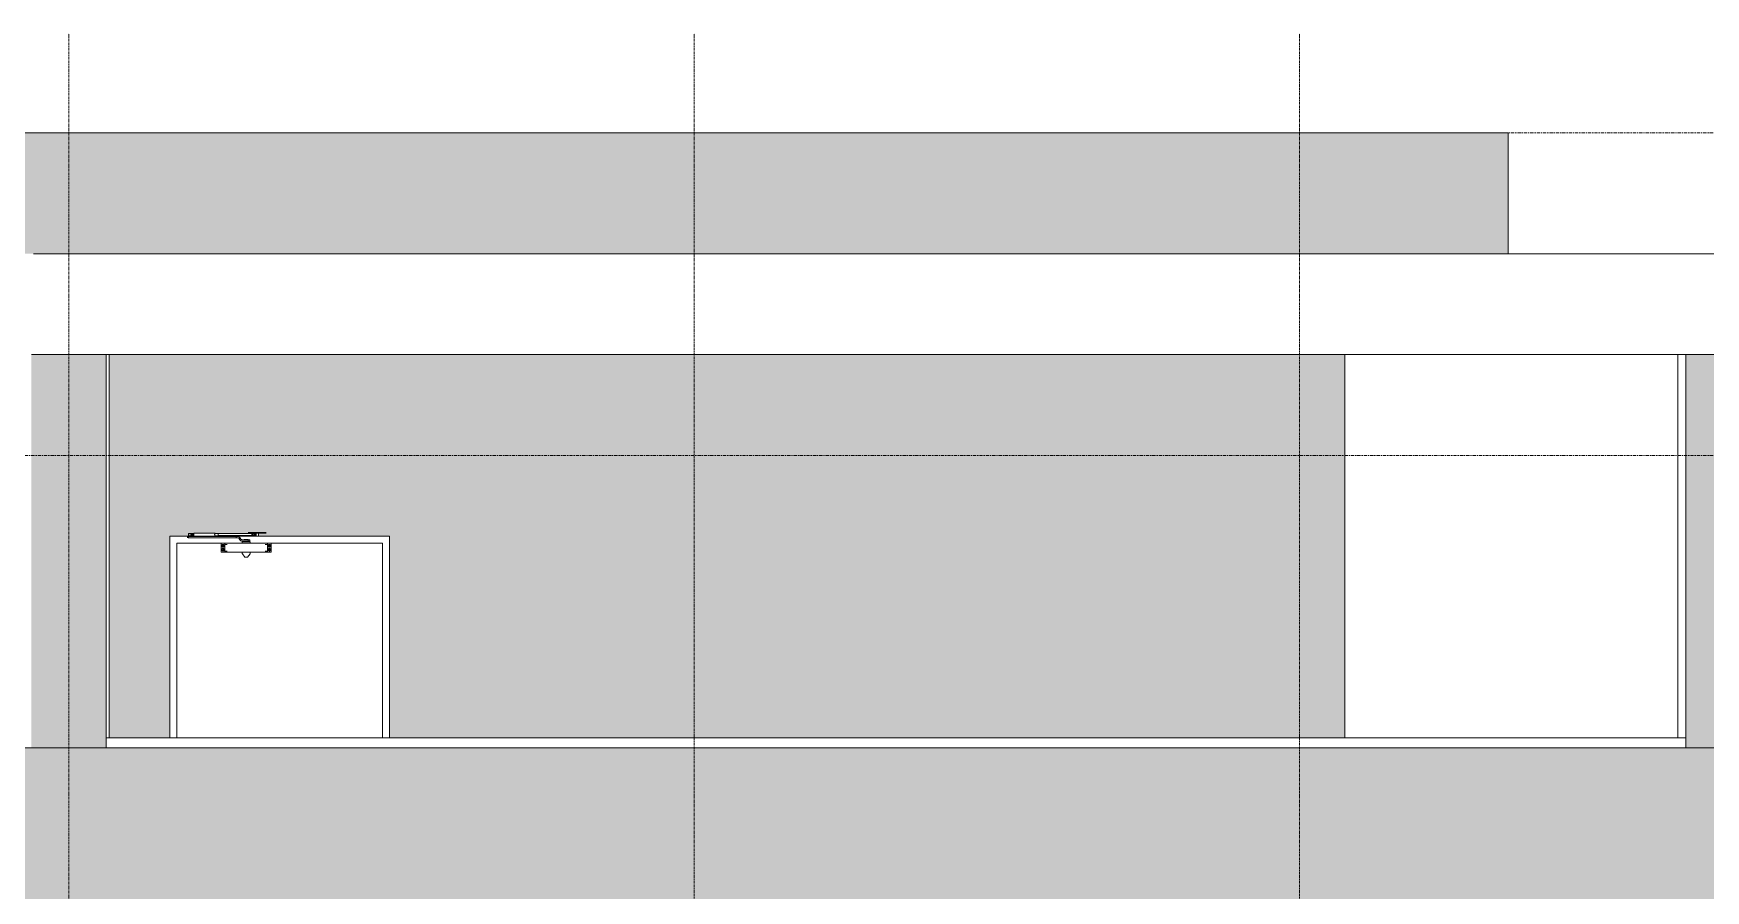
# Model space of a CAD drawing. Header units: millimetres. Extents: x 9199 to 175431, y -4466 to 35300.
# Drawn here: x 45162 to 53449, y 30043 to 34292 of the extents above; entities that cross this region are included whole.
import ezdxf

# ---------------------------------------------------------------- set-up
doc = ezdxf.new("R2010")
doc.units = ezdxf.units.MM
doc.linetypes.add('Centre', pattern=[31.75, 6.35, -4.7625, 15.875, -4.7625])
doc.linetypes.add('Grid Line', pattern=[22.225, 12.7, -3.175, 3.175, -3.175])
for name, color, linetype, lineweight in [('0-1', 7, 'Continuous', 5), ('A-DOOR', 31, 'Continuous', 9), ('A-DOOR-FRAM', 31, 'Continuous', 9), ('A-FLOR-LEVL-2', 51, 'Centre', 9), ('A-WALL', 113, 'Continuous', 9), ('A-WALL-PATT', 111, 'Continuous', 9), ('A-WALL-PATT-2', 111, 'Continuous', 5), ('I-WALL', 2, 'Continuous', 9), ('S-BEAM-1', 7, 'Continuous', 9), ('S-COLS-1', 7, 'Continuous', 9), ('S-GRID-1', 1, 'Grid Line', 9)]:
    doc.layers.add(name, color=color, linetype=linetype, lineweight=lineweight)

# ---------------------------------------------------------------- blocks, each defined once
blk = doc.blocks.new('NCV_TKTC_KET CAU_rvt-1-TKCS_MẶT ĐỨNG HƯỚNG ĐÔNG')
at = {"layer": 'S-BEAM-1'}
for p, q in [((45511.9, 33200), (53361.9, 33200)), ((45521.9, 32700), (53351.9, 32700))]:
    blk.add_line(p, q, dxfattribs=at)
at = {"layer": 'S-COLS-1'}
for p, q in [((45511.9, 33200), (45161.9, 33200)), ((53711.9, 33200), (53361.9, 33200)), ((53311.9, 30800), (53311.9, 32700))]:
    blk.add_line(p, q, dxfattribs=at)
blk = doc.blocks.new('FD_02 - FD_03 - FD_02-KY THUAT-1000x2200mm-2150404-TKCS_MẶT ĐỨNG HƯỚNG ĐÔNG')
at = {"layer": 'A-DOOR'}
for p, q in [((46095.6, 31765), (45872.4, 31765)), ((45872.4, 30800), (45872.4, 31765)), ((45926.2, 31798), (45926.2, 31792)), ((45928.6, 31798), (45930.8, 31798)), ((45930.8, 31792), (45928.6, 31792)), ((45930.2, 31814), (45930.2, 31801)), ((45930.8, 31814), (45942.4, 31814)), ((45942.4, 31801), (45930.8, 31801)), ((45930.8, 31798), (46166.2, 31798)), ((45930.8, 31792), (45930.8, 31798)), ((46166.2, 31792), (45930.8, 31792)), ((45932.7, 31814), (45932.7, 31798)), ((45933.9, 31801), (45933.9, 31798)), ((45942.4, 31814), (45949.5, 31814)), ((45942.4, 31801), (45942.4, 31814)), ((45949.5, 31801), (45942.4, 31801)), ((45942.5, 31798), (45942.5, 31801.2)), ((45943.7, 31798), (45943.7, 31801)), ((45949.5, 31814), (45950, 31814)), ((45949.5, 31814), (45956.3, 31814)), ((45950, 31801), (45949.5, 31801)), ((45956.3, 31801), (45949.5, 31801)), ((45956.3, 31801), (45956.3, 31814)), ((45956.3, 31813.6), (45956.3, 31801.4)), ((45956.3, 31801.4), (45956.3, 31813.6)), ((46061.8, 31814.5), (45957.2, 31814.5)), ((45957.2, 31800.5), (46061.8, 31800.5)), ((46079.2, 31813.5), (46061.8, 31813.5)), ((46061.8, 31801.5), (46079.2, 31801.5)), ((46265.6, 31812.5), (46079.2, 31812.5)), ((46079.2, 31802.5), (46265.6, 31802.5)), ((46092.6, 31723), (46092.6, 31762)), ((46095.6, 31765), (46107.8, 31765)), ((46110.6, 31765), (46107.8, 31765)), ((46107.8, 31765), (46109.8, 31765)), ((46110.2, 31765), (46110.5, 31765)), ((46322.6, 31765), (46110.6, 31765)), ((46110.6, 31765), (46110.6, 31764.7)), ((46110.6, 31764.7), (46110.6, 31756.1)), ((46122.6, 31759), (46110.6, 31759)), ((46110.6, 31756.1), (46110.6, 31754.3)), ((46110.6, 31754.3), (46110.6, 31730.7)), ((46174.6, 31798), (46166.2, 31798)), ((46166.2, 31798), (46166.2, 31792)), ((46166.2, 31792), (46174.6, 31792)), ((46174.6, 31798), (46174.6, 31798)), ((46179.5, 31789.4), (46185.3, 31781.1)), ((46190.2, 31784.6), (46184.4, 31792.9)), ((46225.6, 31782), (46195.2, 31782)), ((46195.2, 31776), (46225.6, 31776)), ((46197, 31772), (46197, 31765)), ((46197.7, 31772), (46197, 31772)), ((46197, 31772), (46235.4, 31772)), ((46206.5, 31784), (46209.2, 31784)), ((46206.5, 31784), (46206.5, 31782)), ((46206.5, 31776), (46206.5, 31774)), ((46207.9, 31774), (46206.5, 31774)), ((46207.6, 31774), (46207.6, 31772)), ((46207.9, 31774), (46207.6, 31774)), ((46207.6, 31774), (46207.9, 31774)), ((46214.2, 31774), (46207.9, 31774)), ((46207.9, 31774), (46210.2, 31774)), ((46209.2, 31774), (46207.9, 31774)), ((46209.2, 31784), (46219.2, 31784)), ((46209.2, 31782), (46209.2, 31784)), ((46209.2, 31774), (46209.2, 31776)), ((46214.2, 31774), (46209.2, 31774)), ((46210.2, 31774), (46218.9, 31774)), ((46222.9, 31774), (46214.2, 31774)), ((46219.2, 31774), (46214.2, 31774)), ((46218.9, 31774), (46222.9, 31774)), ((46219.2, 31784), (46226.6, 31784)), ((46219.2, 31782), (46219.2, 31784)), ((46219.2, 31774), (46219.2, 31776)), ((46222.9, 31774), (46219.2, 31774)), ((46226.6, 31774), (46222.9, 31774)), ((46225.2, 31774), (46224.3, 31774)), ((46224.3, 31774), (46225.2, 31774)), ((46225.2, 31774), (46225.6, 31774)), ((46225.6, 31774), (46225.2, 31774)), ((46225.6, 31776), (46225.6, 31782)), ((46225.6, 31782), (46234, 31782)), ((46234, 31776), (46225.6, 31776)), ((46225.6, 31772), (46225.6, 31774)), ((46226.2, 31818.5), (46226.6, 31818.5)), ((46226.2, 31815.5), (46226.6, 31815.5)), ((46226.6, 31818.5), (46245.8, 31818.5)), ((46226.6, 31815.5), (46245.8, 31815.5)), ((46226.6, 31782), (46226.6, 31784)), ((46226.6, 31774), (46226.6, 31776)), ((46234, 31782), (46231.8, 31782)), ((46231.8, 31776), (46234, 31776)), ((46234, 31776), (46234, 31782)), ((46235.4, 31772), (46236.1, 31772)), ((46236.1, 31772), (46235.4, 31772)), ((46236.1, 31765), (46236.1, 31772)), ((46245.8, 31818.5), (46246.2, 31818.5)), ((46245.8, 31815.5), (46246.2, 31815.5)), ((46246.2, 31818.5), (46251.4, 31818.5)), ((46246.2, 31815.5), (46251.4, 31815.5)), ((46247.1, 31811.5), (46254, 31811.5)), ((46247.1, 31811.5), (46247.1, 31803.5)), ((46254, 31803.5), (46247.1, 31803.5)), ((46251.4, 31818.5), (46252.6, 31818.5)), ((46251.4, 31815.5), (46252.6, 31815.5)), ((46252.6, 31818.5), (46269.1, 31818.5)), ((46252.6, 31815.5), (46269.1, 31815.5)), ((46254, 31811.5), (46255.2, 31811.5)), ((46255.2, 31803.5), (46254, 31803.5)), ((46255.2, 31811.5), (46260, 31811.5)), ((46260, 31803.5), (46255.2, 31803.5)), ((46256.8, 31811.5), (46255.6, 31811.5)), ((46255.6, 31803.5), (46256.8, 31803.5)), ((46256.2, 31814.5), (46258.2, 31814.5)), ((46258.2, 31814.5), (46256.2, 31814.5)), ((46260, 31811.5), (46256.8, 31811.5)), ((46256.8, 31803.5), (46260, 31803.5)), ((46260.3, 31814.5), (46258.2, 31814.5)), ((46260.3, 31814.5), (46265.9, 31814.5)), ((46265.9, 31800.5), (46260.3, 31800.5)), ((46261.6, 31808.9), (46261.6, 31810.8)), ((46261.6, 31804.2), (46261.6, 31806)), ((46264.7, 31814.5), (46264.7, 31800.5)), ((46265.2, 31820.3), (46265.2, 31818.5)), ((46265.9, 31814.5), (46277.5, 31814.5)), ((46265.9, 31800.5), (46265.9, 31814.5)), ((46277.5, 31800.5), (46265.9, 31800.5)), ((46266.2, 31815.5), (46266.2, 31814.5)), ((46271.2, 31818.5), (46268.7, 31818.5)), ((46268.7, 31818.5), (46271.2, 31818.5)), ((46271.2, 31815.5), (46268.7, 31815.5)), ((46268.7, 31815.5), (46271.2, 31815.5)), ((46271.2, 31815.5), (46268.7, 31815.5)), ((46268.7, 31815.5), (46271.2, 31815.5)), ((46269.1, 31818.5), (46273.3, 31818.5)), ((46269.1, 31818.5), (46273.3, 31818.5)), ((46273.3, 31817.5), (46269.1, 31817.5)), ((46269.1, 31815.5), (46273.3, 31815.5)), ((46269.1, 31815.5), (46273.3, 31815.5)), ((46271.2, 31818.5), (46269.6, 31818.5)), ((46269.6, 31818.5), (46271.2, 31818.5)), ((46271.2, 31820.3), (46271.2, 31820.3)), ((46271.2, 31820.3), (46271.2, 31820.3)), ((46271.2, 31818.5), (46273.7, 31818.5)), ((46273.7, 31818.5), (46271.2, 31818.5)), ((46271.2, 31818.5), (46272.7, 31818.5)), ((46272.7, 31818.5), (46271.2, 31818.5)), ((46271.2, 31815.5), (46273.7, 31815.5)), ((46273.7, 31815.5), (46271.2, 31815.5)), ((46271.2, 31815.5), (46273.7, 31815.5)), ((46273.7, 31815.5), (46271.2, 31815.5)), ((46273.3, 31818.5), (46289.8, 31818.5)), ((46273.3, 31815.5), (46289.8, 31815.5)), ((46276, 31800.5), (46277.7, 31800.5)), ((46276.2, 31814.5), (46276.2, 31815.5)), ((46284.2, 31814.5), (46276.8, 31814.5)), ((46277.5, 31814.5), (46277.1, 31814.5)), ((46277.2, 31818.5), (46277.2, 31820.3)), ((46277.7, 31800.5), (46277.5, 31800.5)), ((46277.7, 31800.5), (46277.7, 31814.5)), ((46284.2, 31814.5), (46286.2, 31814.5)), ((46286.2, 31814.5), (46284.2, 31814.5)), ((46289.8, 31818.5), (46290.9, 31818.5)), ((46289.8, 31815.5), (46290.9, 31815.5)), ((46290.9, 31818.5), (46296.1, 31818.5)), ((46290.9, 31815.5), (46296.1, 31815.5)), ((46296.2, 31818.5), (46296.5, 31818.5)), ((46296.2, 31815.5), (46296.5, 31815.5)), ((46296.5, 31818.5), (46315.8, 31818.5)), ((46296.5, 31815.5), (46315.8, 31815.5)), ((46322.6, 31759), (46310.6, 31759)), ((46315.8, 31818.5), (46316.2, 31818.5)), ((46315.8, 31815.5), (46316.2, 31815.5)), ((46325.3, 31765), (46322.6, 31765)), ((46322.6, 31765), (46322.9, 31765)), ((46322.6, 31764.7), (46322.6, 31765)), ((46322.6, 31756.1), (46322.6, 31764.7)), ((46322.6, 31754.3), (46322.6, 31756.1)), ((46322.6, 31730.7), (46322.6, 31754.3)), ((46323.3, 31765), (46325.3, 31765)), ((46325.3, 31765), (46337.6, 31765)), ((46892.4, 31765), (46337.6, 31765)), ((46340.6, 31762), (46340.6, 31723)), ((46892.4, 31765), (46892.4, 30800)), ((46107.8, 31720), (46095.6, 31720)), ((46109.8, 31720), (46107.8, 31720)), ((46110.5, 31720), (46110.2, 31720)), ((46110.6, 31730.7), (46110.6, 31728.9)), ((46110.6, 31728.9), (46110.6, 31720.3)), ((46110.6, 31726), (46122.6, 31726)), ((46110.6, 31720.3), (46110.6, 31720)), ((46110.6, 31720), (46322.6, 31720)), ((46197.1, 31720), (46197.1, 31712.4)), ((46197.3, 31711.7), (46210.3, 31696.3)), ((46216.6, 31696), (46216.6, 31696)), ((46216.6, 31696), (46216.6, 31696)), ((46222.8, 31696.3), (46235.8, 31711.7)), ((46236.1, 31712.4), (46236.1, 31720)), ((46310.6, 31726), (46322.6, 31726)), ((46322.6, 31728.9), (46322.6, 31730.7)), ((46322.6, 31720.3), (46322.6, 31728.9)), ((46322.6, 31720), (46322.6, 31720.3)), ((46322.9, 31720), (46322.6, 31720)), ((46325.3, 31720), (46323.3, 31720)), ((46337.6, 31720), (46325.3, 31720))]:
    blk.add_line(p, q, dxfattribs=at)
at = {"layer": 'A-DOOR', "flags": 128}
for points in [[(46095.6, 31765), (46094.9, 31764.9), (46094.3, 31764.7), (46093.7, 31764.3), (46093.2, 31763.9), (46092.9, 31763.3), (46092.6, 31762.7), (46092.6, 31762)], [(46243.9, 31807.5), (46244, 31808.3), (46244.3, 31809), (46244.7, 31809.7), (46245.4, 31810.4), (46246.2, 31811), (46247.1, 31811.5)], [(46247.1, 31803.5), (46246.2, 31804), (46245.4, 31804.6), (46244.7, 31805.3), (46244.3, 31806), (46244, 31806.7), (46243.9, 31807.5)], [(46247, 31809.7), (46246.7, 31809), (46246.5, 31808.3), (46246.5, 31807.5)], [(46246.5, 31807.5), (46246.5, 31806.7), (46246.7, 31806), (46247, 31805.3)], [(46340.6, 31762), (46340.5, 31762.7), (46340.3, 31763.3), (46339.9, 31763.9), (46339.4, 31764.3), (46338.9, 31764.7), (46338.2, 31764.9), (46337.6, 31765)], [(46092.6, 31723), (46092.6, 31722.3), (46092.9, 31721.7), (46093.2, 31721.1), (46093.7, 31720.7), (46094.3, 31720.3), (46094.9, 31720.1), (46095.6, 31720)], [(46197.3, 31711.7), (46197.3, 31711.7), (46197.3, 31711.8), (46197.2, 31711.8), (46197.2, 31711.8), (46197.2, 31711.9), (46197.2, 31711.9), (46197.2, 31712), (46197.1, 31712), (46197.1, 31712), (46197.1, 31712.1), (46197.1, 31712.1), (46197.1, 31712.2), (46197.1, 31712.2), (46197.1, 31712.3), (46197.1, 31712.3), (46197.1, 31712.3), (46197.1, 31712.4), (46197.1, 31712.4)], [(46211, 31696), (46210.9, 31696), (46210.9, 31696), (46210.9, 31696), (46210.8, 31696), (46210.8, 31696), (46210.8, 31696), (46210.7, 31696), (46210.7, 31696), (46210.7, 31696.1), (46210.6, 31696.1), (46210.6, 31696.1), (46210.6, 31696.1), (46210.5, 31696.1), (46210.5, 31696.1), (46210.5, 31696.2), (46210.4, 31696.2), (46210.4, 31696.2), (46210.4, 31696.2), (46210.3, 31696.3), (46210.3, 31696.3), (46210.3, 31696.3), (46210.3, 31696.3)], [(46216.6, 31696), (46216.3, 31696), (46216.1, 31696), (46215.9, 31696), (46215.7, 31696), (46215.4, 31696), (46215.2, 31696), (46215, 31696), (46214.8, 31696), (46214.6, 31696), (46214.4, 31696), (46214.2, 31696), (46214, 31696), (46213.8, 31696), (46213.6, 31696), (46213.4, 31696), (46213.2, 31696), (46213, 31696), (46212.9, 31696), (46212.7, 31696), (46212.6, 31696), (46212.4, 31696), (46212.3, 31696), (46212.1, 31696), (46212, 31696), (46211.9, 31696), (46211.7, 31696), (46211.6, 31696), (46211.5, 31696), (46211.4, 31696), (46211.4, 31696), (46211.3, 31696), (46211.2, 31696), (46211.2, 31696), (46211.1, 31696), (46211.1, 31696), (46211, 31696), (46211, 31696), (46211, 31696), (46211, 31696)], [(46211, 31696), (46211, 31696), (46211, 31696), (46211, 31696), (46211, 31696), (46211.1, 31696), (46211.1, 31696), (46211.2, 31696), (46211.3, 31696), (46211.3, 31696), (46211.4, 31696), (46211.5, 31696), (46211.6, 31696), (46211.7, 31696), (46211.8, 31696), (46212, 31696), (46212.1, 31696), (46212.2, 31696), (46212.4, 31696), (46212.5, 31696), (46212.7, 31696), (46212.8, 31696), (46213, 31696), (46213.2, 31696), (46213.4, 31696), (46213.5, 31696), (46213.7, 31696), (46213.9, 31696), (46214.1, 31696), (46214.3, 31696), (46214.5, 31696), (46214.7, 31696), (46215, 31696), (46215.2, 31696), (46215.4, 31696), (46215.6, 31696), (46215.8, 31696), (46216, 31696), (46216.3, 31696), (46216.5, 31696), (46216.6, 31696)], [(46216.6, 31696), (46216.8, 31696), (46217, 31696), (46217.2, 31696), (46217.4, 31696), (46217.7, 31696), (46217.9, 31696), (46218.1, 31696), (46218.3, 31696), (46218.5, 31696), (46218.7, 31696), (46218.9, 31696), (46219.1, 31696), (46219.3, 31696), (46219.5, 31696), (46219.7, 31696), (46219.9, 31696), (46220.1, 31696), (46220.2, 31696), (46220.4, 31696), (46220.6, 31696), (46220.7, 31696), (46220.9, 31696), (46221, 31696), (46221.1, 31696), (46221.2, 31696), (46221.4, 31696), (46221.5, 31696), (46221.6, 31696), (46221.7, 31696), (46221.7, 31696), (46221.8, 31696), (46221.9, 31696), (46222, 31696), (46222, 31696), (46222, 31696), (46222.1, 31696), (46222.1, 31696), (46222.1, 31696), (46222.1, 31696)], [(46222.1, 31696), (46222.1, 31696), (46222.1, 31696), (46222.1, 31696), (46222.1, 31696), (46222, 31696), (46222, 31696), (46221.9, 31696), (46221.8, 31696), (46221.8, 31696), (46221.7, 31696), (46221.6, 31696), (46221.5, 31696), (46221.4, 31696), (46221.3, 31696), (46221.2, 31696), (46221, 31696), (46220.9, 31696), (46220.7, 31696), (46220.6, 31696), (46220.4, 31696), (46220.3, 31696), (46220.1, 31696), (46219.9, 31696), (46219.8, 31696), (46219.6, 31696), (46219.4, 31696), (46219.2, 31696), (46219, 31696), (46218.8, 31696), (46218.6, 31696), (46218.4, 31696), (46218.2, 31696), (46217.9, 31696), (46217.7, 31696), (46217.5, 31696), (46217.3, 31696), (46217.1, 31696), (46216.8, 31696), (46216.6, 31696), (46216.6, 31696)], [(46222.8, 31696.3), (46222.8, 31696.3), (46222.8, 31696.3), (46222.8, 31696.2), (46222.7, 31696.2), (46222.7, 31696.2), (46222.7, 31696.2), (46222.6, 31696.2), (46222.6, 31696.1), (46222.6, 31696.1), (46222.5, 31696.1), (46222.5, 31696.1), (46222.5, 31696.1), (46222.4, 31696.1), (46222.4, 31696), (46222.4, 31696), (46222.3, 31696), (46222.3, 31696), (46222.3, 31696), (46222.2, 31696), (46222.2, 31696), (46222.2, 31696), (46222.1, 31696)], [(46236.1, 31712.4), (46236.1, 31712.4), (46236, 31712.3), (46236, 31712.3), (46236, 31712.2), (46236, 31712.2), (46236, 31712.1), (46236, 31712.1), (46236, 31712.1), (46236, 31712), (46236, 31712), (46235.9, 31711.9), (46235.9, 31711.9), (46235.9, 31711.9), (46235.9, 31711.8), (46235.9, 31711.8), (46235.8, 31711.7), (46235.8, 31711.7), (46235.8, 31711.7)], [(46337.6, 31720), (46338.2, 31720.1), (46338.9, 31720.3), (46339.4, 31720.7), (46339.9, 31721.1), (46340.3, 31721.7), (46340.5, 31722.3), (46340.6, 31723)]]:
    blk.add_lwpolyline(points, dxfattribs=at)
at = {"layer": 'A-DOOR'}
for centre, start, end in [((46101.6, 31752), 0, 180), ((46101.6, 31752), 180, 0), ((46331.6, 31752), 0, 180), ((46331.6, 31752), 180, 0), ((46101.6, 31733), 0, 180), ((46101.6, 31733), 180, 0), ((46331.6, 31733), 0, 180), ((46331.6, 31733), 180, 0)]:
    blk.add_arc(centre, 3.5, start, end, dxfattribs=at)
for centre, major_axis, ratio, start_param, end_param in [((45948.2, 31807.5), (0, 2.5), 0.965835, 4.712389, 7.853982), ((45948.2, 31807.5), (0, 2.5), 0.965835, 1.570796, 4.712389), ((45948.8, 31807.5), (0, 2.5), 0.965835, 4.712389, 7.853982), ((45948.8, 31807.5), (0, 2.5), 0.965835, 4.712389, 7.853982), ((45948.8, 31807.5), (0, 2.5), 0.965835, 1.570796, 4.712389), ((45948.8, 31807.5), (0, 2.5), 0.965835, 1.570796, 4.712389), ((45950.6, 31807.5), (0, 2.5), 0.965835, 5.497787, 7.853982), ((45950.6, 31807.5), (0, 2.5), 0.965835, 1.570796, 3.926991), ((45950.6, 31807.5), (0, 2.5), 0.965835, 5.497787, 7.853982), ((45950.6, 31807.5), (0, 2.5), 0.965835, 1.570796, 3.926991), ((45951.1, 31807.5), (0, 2.5), 0.965835, 5.759587, 7.853982), ((45951.1, 31807.5), (0, 2.5), 0.965835, 1.570796, 3.665191), ((45947.6, 31807.5), (0, 6.79), 0.965835, 4.712389, 5.992125), ((45947.6, 31807.5), (0, 6.79), 0.965835, 3.432653, 4.712389), ((45948.1, 31807.5), (0, 6.79), 0.965835, 4.712389, 5.992125), ((45948.1, 31807.5), (0, 6.79), 0.965835, 3.432653, 4.712389), ((45957.2, 31807.5), (0, 7), 0.259156, 0, 0.50718), ((45957.2, 31807.5), (0, 7), 0.259156, 2.634413, 3.141593), ((46061.8, 31807.5), (0, 7), 0.259156, 5.497787, 7.853982), ((46061.8, 31807.5), (0, 7), 0.259156, 1.570796, 3.926991), ((46061.8, 31807.5), (0, 6), 0.259156, 5.759587, 7.853982), ((46061.8, 31807.5), (0, 6), 0.259156, 1.570796, 3.665191), ((46079.2, 31807.5), (0, 6), 0.259156, 5.759587, 7.853982), ((46079.2, 31807.5), (0, 6), 0.259156, 1.570796, 3.665191), ((46079.2, 31807.5), (0, 5), 0.259156, 0, 1.570796), ((46079.2, 31807.5), (0, 5), 0.259156, 1.570796, 3.141593), ((46174.6, 31786), (0, 12), 1, 5.323254, 6.283185), ((46174.6, 31786), (0, 6), 1, 5.323254, 6.283185), ((46195.2, 31788), (0, 12), 1, 2.181662, 3.141593), ((46195.2, 31788), (0, 6), 1, 2.181662, 3.141593), ((46260.3, 31807.5), (0, 7), 0.965835, 0, 1.570796), ((46260.3, 31807.5), (0, 7), 0.965835, 1.570796, 3.141593), ((46260.8, 31807.5), (0, 7), 0.965835, 0.261799, 1.570796), ((46260.8, 31807.5), (0, 7), 0.965835, 1.570796, 2.879793), ((46258.1, 31807.5), (0, 2.5), 0.965835, 4.712389, 7.853982), ((46258.1, 31807.5), (0, 2.5), 0.965835, 1.570796, 4.712389), ((46262.4, 31807.5), (0, 7), 0.965835, 0.523599, 1.308997), ((46262.4, 31807.5), (0, 7), 0.965835, 1.832596, 2.617994), ((46262.9, 31807.5), (0, 7), 0.965835, 0.523599, 1.570796), ((46262.9, 31807.5), (0, 7), 0.965835, 1.570796, 2.617994), ((46258.6, 31807.5), (0, 2.5), 0.965835, 5.759587, 7.853982), ((46258.6, 31807.5), (0, 2.5), 0.965835, 5.759587, 7.853982), ((46258.6, 31807.5), (0, 2.5), 0.965835, 1.570796, 3.665191), ((46258.6, 31807.5), (0, 2.5), 0.965835, 1.570796, 3.665191), ((46260.1, 31807.5), (0, 2.5), 0.965835, 0.261799, 1.570796), ((46260.1, 31807.5), (0, 2.5), 0.965835, 0.261799, 1.570796), ((46260.1, 31807.5), (0, 2.5), 0.965835, 1.570796, 2.879793), ((46260.1, 31807.5), (0, 2.5), 0.965835, 1.570796, 2.879793), ((46260.7, 31807.5), (0, 2.5), 0.965835, 0.523599, 1.570796), ((46260.7, 31807.5), (0, 2.5), 0.965835, 1.570796, 2.617994), ((46258.6, 31807.5), (0, 2.5), 0.965835, 5.235988, 5.497787), ((46258.6, 31807.5), (0, 2.5), 0.965835, 5.235988, 5.497787), ((46258.6, 31807.5), (0, 2.5), 0.965835, 3.926991, 4.18879), ((46258.6, 31807.5), (0, 2.5), 0.965835, 3.926991, 4.18879), ((46260.1, 31807.5), (0, 2.5), 0.965835, 5.759587, 6.021386), ((46260.1, 31807.5), (0, 2.5), 0.965835, 5.759587, 6.021386), ((46260.1, 31807.5), (0, 2.5), 0.965835, 3.403392, 3.665191), ((46260.1, 31807.5), (0, 2.5), 0.965835, 3.403392, 3.665191), ((46262.4, 31807.5), (0, 5), 0.259156, 1.110588, 1.340692), ((46262.4, 31807.5), (0, 5), 0.259156, 1.8009, 2.031004), ((46260.7, 31807.5), (0, 2.5), 0.965835, 5.759587, 6.021386), ((46260.7, 31807.5), (0, 2.5), 0.965835, 3.403392, 3.665191)]:
    blk.add_ellipse(centre, major_axis=major_axis, ratio=ratio, start_param=start_param, end_param=end_param, dxfattribs=at)
for points, knots in [([(45956.3, 31813.6), (45956.3, 31813.5), (45956.3, 31813.2), (45956.4, 31812.8), (45956.4, 31812.5), (45956.5, 31812.3), (45956.6, 31812), (45956.6, 31811.8), (45956.7, 31811.7), (45956.7, 31811.5), (45956.7, 31811.3), (45956.8, 31811.1), (45956.9, 31810.8), (45956.9, 31810.6), (45957, 31810.4), (45957, 31810.3), (45957.1, 31810), (45957.1, 31809.8), (45957.2, 31809.4), (45957.3, 31809), (45957.3, 31808.7), (45957.4, 31808.2), (45957.4, 31807.8), (45957.4, 31807.5)], [0, 0, 0, 0, 0.1, 0.2, 0.25, 0.3, 0.35, 0.375, 0.4, 0.425, 0.45, 0.5, 0.55, 0.575, 0.6, 0.625, 0.65, 0.7, 0.75, 0.8, 0.85, 0.9, 1, 1, 1, 1]), ([(45957.4, 31807.5), (45957.4, 31807.2), (45957.4, 31806.8), (45957.3, 31806.3), (45957.3, 31806), (45957.2, 31805.6), (45957.1, 31805.2), (45957.1, 31805), (45957, 31804.7), (45957, 31804.6), (45956.9, 31804.4), (45956.9, 31804.2), (45956.8, 31803.9), (45956.7, 31803.7), (45956.7, 31803.5), (45956.7, 31803.3), (45956.6, 31803.2), (45956.6, 31803), (45956.5, 31802.7), (45956.4, 31802.5), (45956.4, 31802.2), (45956.3, 31801.8), (45956.3, 31801.5), (45956.3, 31801.4)], [0, 0, 0, 0, 0.1, 0.15, 0.2, 0.25, 0.3, 0.35, 0.375, 0.4, 0.425, 0.45, 0.5, 0.55, 0.575, 0.6, 0.625, 0.65, 0.7, 0.75, 0.8, 0.9, 1, 1, 1, 1]), ([(46095.2, 31752), (46095.2, 31753.2), (46095.7, 31755), (46097.2, 31756.9), (46098.6, 31757.9), (46100.3, 31758.5), (46102.1, 31758.7), (46103.9, 31758.4), (46105.5, 31757.6), (46106.9, 31756.4), (46107.5, 31755.4), (46107.8, 31754.9)], [0, 0, 0, 0, 0.2, 0.3, 0.4, 0.5, 0.6, 0.7, 0.8, 0.9, 1, 1, 1, 1]), ([(46107.8, 31749.1), (46107.3, 31748), (46106.1, 31746.7), (46103.9, 31745.6), (46102.1, 31745.3), (46100.3, 31745.5), (46098.6, 31746.1), (46097.2, 31747.1), (46096.1, 31748.5), (46095.3, 31750.2), (46095.2, 31751.4), (46095.2, 31752)], [0, 0, 0, 0, 0.2, 0.3, 0.4, 0.5, 0.6, 0.7, 0.8, 0.9, 1, 1, 1, 1]), ([(46325.3, 31754.9), (46325.8, 31756), (46327, 31757.3), (46329.2, 31758.4), (46331, 31758.7), (46332.8, 31758.5), (46334.5, 31757.9), (46335.9, 31756.9), (46337, 31755.5), (46337.8, 31753.8), (46337.9, 31752.6), (46337.9, 31752)], [0, 0, 0, 0, 0.2, 0.3, 0.4, 0.5, 0.6, 0.7, 0.8, 0.9, 1, 1, 1, 1]), ([(46337.9, 31752), (46337.9, 31750.8), (46337.4, 31749), (46335.9, 31747.1), (46334.5, 31746.1), (46332.8, 31745.5), (46331, 31745.3), (46329.2, 31745.6), (46327.6, 31746.4), (46326.2, 31747.6), (46325.6, 31748.6), (46325.3, 31749.1)], [0, 0, 0, 0, 0.2, 0.3, 0.4, 0.5, 0.6, 0.7, 0.8, 0.9, 1, 1, 1, 1]), ([(46095.2, 31733), (46095.2, 31734.2), (46095.7, 31736), (46097.2, 31737.9), (46098.6, 31738.9), (46100.3, 31739.5), (46102.1, 31739.7), (46103.9, 31739.4), (46105.5, 31738.6), (46106.9, 31737.4), (46107.5, 31736.4), (46107.8, 31735.9)], [0, 0, 0, 0, 0.2, 0.3, 0.4, 0.5, 0.6, 0.7, 0.8, 0.9, 1, 1, 1, 1]), ([(46107.8, 31730.1), (46107.3, 31729), (46106.1, 31727.7), (46103.9, 31726.6), (46102.1, 31726.3), (46100.3, 31726.5), (46098.6, 31727.1), (46097.2, 31728.1), (46096.1, 31729.5), (46095.3, 31731.2), (46095.2, 31732.4), (46095.2, 31733)], [0, 0, 0, 0, 0.2, 0.3, 0.4, 0.5, 0.6, 0.7, 0.8, 0.9, 1, 1, 1, 1]), ([(46325.3, 31735.9), (46325.8, 31737), (46327, 31738.3), (46329.2, 31739.4), (46331, 31739.7), (46332.8, 31739.5), (46334.5, 31738.9), (46335.9, 31737.9), (46337, 31736.5), (46337.8, 31734.8), (46337.9, 31733.6), (46337.9, 31733)], [0, 0, 0, 0, 0.2, 0.3, 0.4, 0.5, 0.6, 0.7, 0.8, 0.9, 1, 1, 1, 1]), ([(46337.9, 31733), (46337.9, 31731.8), (46337.4, 31730), (46335.9, 31728.1), (46334.5, 31727.1), (46332.8, 31726.5), (46331, 31726.3), (46329.2, 31726.6), (46327.6, 31727.4), (46326.2, 31728.6), (46325.6, 31729.6), (46325.3, 31730.1)], [0, 0, 0, 0, 0.2, 0.3, 0.4, 0.5, 0.6, 0.7, 0.8, 0.9, 1, 1, 1, 1])]:
    blk.add_open_spline(points, degree=3, knots=knots, dxfattribs=at)
for points in [[(46107.8, 31754.9), (46108, 31754.4), (46108.4, 31753.5), (46108.5, 31752.5), (46108.5, 31752)], [(46108.5, 31752), (46108.5, 31751.5), (46108.4, 31750.5), (46108, 31749.6), (46107.8, 31749.1)], [(46324.6, 31752), (46324.6, 31752.5), (46324.7, 31753.5), (46325.1, 31754.4), (46325.3, 31754.9)], [(46325.3, 31749.1), (46325.1, 31749.6), (46324.7, 31750.5), (46324.6, 31751.5), (46324.6, 31752)], [(46107.8, 31735.9), (46108, 31735.4), (46108.4, 31734.5), (46108.5, 31733.5), (46108.5, 31733)], [(46108.5, 31733), (46108.5, 31732.5), (46108.4, 31731.5), (46108, 31730.6), (46107.8, 31730.1)], [(46324.6, 31733), (46324.6, 31733.5), (46324.7, 31734.5), (46325.1, 31735.4), (46325.3, 31735.9)], [(46325.3, 31730.1), (46325.1, 31730.6), (46324.7, 31731.5), (46324.6, 31732.5), (46324.6, 31733)]]:
    blk.add_open_spline(points, degree=3, dxfattribs=at)
at = {"layer": 'A-DOOR-FRAM'}
for p, q in [((45872.4, 30800), (45872.4, 31765)), ((45872.4, 31765), (46095.6, 31765)), ((46107.8, 31765), (46110.6, 31765)), ((46322.6, 31765), (46325.3, 31765)), ((46337.6, 31765), (46892.4, 31765)), ((46892.4, 30800), (46892.4, 31765))]:
    blk.add_line(p, q, dxfattribs=at)

msp = doc.modelspace()

# ---------------------------------------------------------------- hatches: boundary and pattern name
at = {"layer": 'A-WALL-PATT'}
msp.add_hatch(color=256, dxfattribs=at).paths.add_polyline_path([(52461.9, 33200), (52461.9, 33800), (44737, 33800), (44737, 33200), (46897, 33200)])
at = {"layer": 'A-WALL-PATT-2'}
for points in [[(52471.9, 33200), (52471.9, 33800), (52461.9, 33800), (52461.9, 33200)], [(45511.9, 30750), (45511.9, 32700), (45151.9, 32700), (45151.9, 30750)], [(45521.9, 30750), (45521.9, 32700), (45511.9, 32700), (45511.9, 30750)], [(53711.9, 30750), (53711.9, 32700), (53351.9, 32700), (53351.9, 30750)], [(17226.9, 29350), (78236.9, 29350), (78236.9, 30750), (17226.9, 30750), (17226.9, 29787.7)]]:
    msp.add_hatch(color=256, dxfattribs=at).paths.add_polyline_path(points)
h = msp.add_hatch(color=256, dxfattribs=at)
h.paths.add_polyline_path([(45956.3, 31814), (46060.5, 31812.4), (46060.4, 31803.3), (46060.2, 31800.5), (45955.3, 31802.2), (45952.2, 31808.8), (45956, 31813.6)])
h.paths.add_polyline_path([(45537.4, 30800), (45837.4, 30800), (45838.9, 31800), (45930.7, 31801), (45931.6, 31814), (45954, 31812.8), (45947.3, 31808.8), (45947.1, 31806), (45948.2, 31804.7), (45949.9, 31804.4), (45956.3, 31801), (46927.4, 31800), (46927.4, 30800), (51661.9, 30800), (51661.9, 32700), (45537.4, 32700), (45537.4, 30869.7)])
h.paths.add_polyline_path([(46262.6, 31800.5), (46260.3, 31800.5), (46260.5, 31805.1), (46261.1, 31806.7), (46260.5, 31807.5), (46259.8, 31809.3), (46259.8, 31814.5), (46252.6, 31815.5), (46252.6, 31818.5), (46289.8, 31818.5), (46289.8, 31815.5), (46276.8, 31814.5), (46274.6, 31800.5), (46265.9, 31800.5)])
h.paths.add_polyline_path([(46077.8, 31802.3), (46060.7, 31803.3), (46060.7, 31811.7), (46061, 31812.7), (46077.9, 31811), (46078.1, 31803.3), (46077.9, 31802.3)])
h.paths.add_polyline_path([(46079.2, 31802.5), (46078.1, 31805), (46078.9, 31812.3), (46079.2, 31812.5), (46245, 31810), (46244, 31806.7), (46246.3, 31804), (46244, 31803.5), (46103.4, 31802.6)])
h.paths.add_polyline_path([(46247.1, 31803.5), (46247.1, 31811.5), (46254.3, 31811), (46255.5, 31806.2), (46254, 31803.5)])
h.paths.add_polyline_path([(46245.8, 31815.5), (46226.6, 31816.4), (46226.6, 31818.5), (46245.8, 31818.5), (46245.8, 31816.4)])
h.paths.add_polyline_path([(46251.4, 31815.5), (46246.2, 31816.4), (46246.2, 31818.5), (46251.4, 31818.5), (46251.4, 31816.4)])
h.paths.add_polyline_path([(46315.8, 31815.5), (46296.5, 31816.4), (46296.5, 31818.5), (46315.8, 31818.5), (46315.8, 31816.4)])
h.paths.add_polyline_path([(46269.1, 31815.5), (46273.3, 31816.4), (46273.3, 31817.5), (46269.1, 31816.4)])
h.paths.add_polyline_path([(46290.9, 31815.5), (46290.9, 31818.5), (46296.1, 31818.5), (46296.1, 31815.5)])

# ---------------------------------------------------------------- linework, layer by layer
at = {"layer": 'A-FLOR-LEVL-2'}
for p, q in [((9199.1, 33800), (84597.8, 33800)), ((9199.1, 32200), (84597.8, 32200))]:
    msp.add_line(p, q, dxfattribs=at)
at = {"layer": 'A-WALL'}
for p, q in [((45521.9, 32700), (45151.9, 32700)), ((45521.9, 32700), (45521.9, 30750)), ((53721.9, 32700), (53351.9, 32700)), ((53351.9, 32700), (53351.9, 30750)), ((53351.9, 30800), (45521.9, 30800))]:
    msp.add_line(p, q, dxfattribs=at)
at = {"layer": 'I-WALL'}
for p, q in [((52471.9, 33800), (44727, 33800)), ((52471.9, 33800), (52471.9, 33200)), ((45537.4, 32700), (45537.4, 30799.8)), ((51661.9, 30800), (51661.9, 32700)), ((45837.4, 30800), (45837.4, 31800)), ((45837.4, 31800), (45933.5, 31800)), ((45941.9, 31800), (46927.4, 31800)), ((46927.4, 31800), (46927.4, 30800)), ((17226.9, 30750), (78646.9, 30750))]:
    msp.add_line(p, q, dxfattribs=at)
at = {"layer": 'S-GRID-1'}
for p, q in [((45336.9, 30542.5), (45336.9, 34292.5)), ((48436.9, 30542.5), (48436.9, 34292.5)), ((51436.9, 30542.5), (51436.9, 34292.5)), ((45336.9, 3359.4), (45336.9, 30542.5)), ((48436.9, 1454.4), (48436.9, 30542.5)), ((51436.9, 1454.4), (51436.9, 30542.5))]:
    msp.add_line(p, q, dxfattribs=at)

# ---------------------------------------------------------------- block references
at = {"layer": '0-1'}
msp.add_blockref('NCV_TKTC_KET CAU_rvt-1-TKCS_MẶT ĐỨNG HƯỚNG ĐÔNG', (0, 0), dxfattribs=at)
at = {"layer": 'A-DOOR'}
msp.add_blockref('FD_02 - FD_03 - FD_02-KY THUAT-1000x2200mm-2150404-TKCS_MẶT ĐỨNG HƯỚNG ĐÔNG', (0, 0), dxfattribs=at)

doc.saveas('drawing.dxf')
